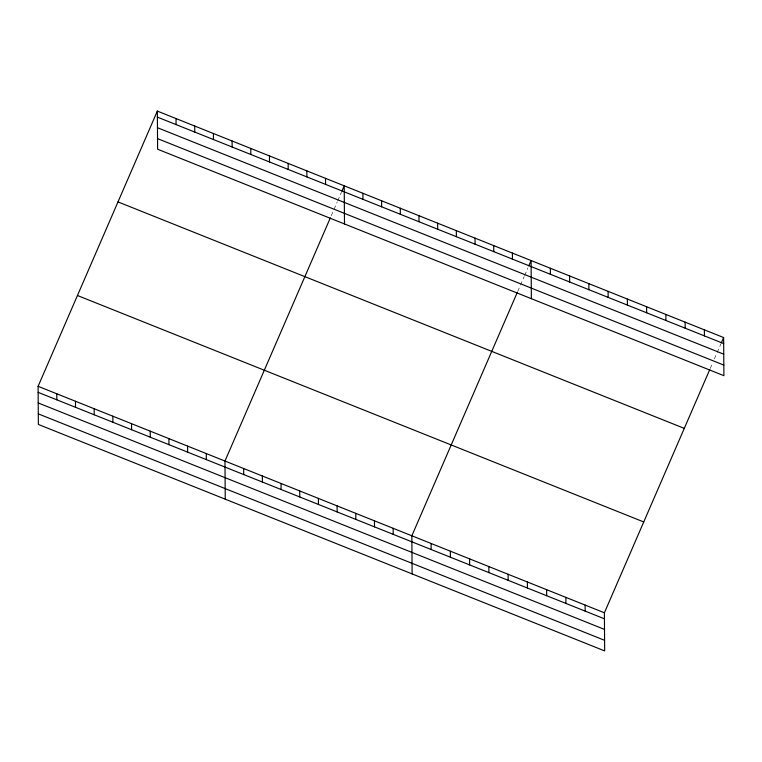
<?xml version="1.0" encoding="UTF-8"?>
<svg xmlns="http://www.w3.org/2000/svg" width="762" height="762" viewBox="0 0 762 762"><rect width="100%" height="100%" fill="white"/><g stroke="black" fill="none" stroke-linecap="round" stroke-linejoin="round"><path stroke-width="0.57" stroke-dasharray="3.81 2.86" d="M331.26 215.741L333.575 210.398M334.042 209.331L337.28 201.844M337.737 200.777L341.443 192.234M517.674 291.541L519.989 286.198M520.446 285.131L524.151 276.577M524.618 275.511L527.856 268.034M710.213 368.541L712.527 363.198M714.375 358.921L716.69 353.578M717.156 352.511L720.852 343.957"/><path stroke-width="1.14" d="M709.746 369.608L604.39 612.781L604.657 650.91L38.367 424.453L38.1 386.315L157.343 111.09L723.633 337.547L723.9 375.685L157.61 149.219L157.343 111.09M330.337 217.875L224.971 461.048L225.238 499.186M341.909 191.157L344.224 185.823L344.491 223.952M517.207 292.608L411.851 535.781L412.118 573.919M528.78 265.89L531.095 260.556L531.362 298.685M721.319 342.89L723.633 337.547M157.391 117.119L723.671 343.586M157.467 127.711L723.748 354.178M157.543 138.627L723.824 365.093M117.996 201.911L684.286 428.377M77.448 295.494L643.738 521.951M38.1 386.315L604.39 612.781M38.138 392.354L604.428 618.82M38.214 402.946L604.504 629.412M38.291 413.861L604.58 640.318M704.383 329.851L704.421 335.89M685.124 322.155L685.171 328.184M665.874 314.449L665.912 320.488M646.614 306.753L646.662 312.791M627.364 299.047L627.412 305.086M608.114 291.351L608.152 297.39M588.855 283.655L588.902 289.693M585.13 605.085L585.178 611.114M569.605 275.949L569.643 281.988M565.88 597.379L565.918 603.418M550.354 268.253L550.393 274.291M546.621 589.683L546.668 595.722M527.371 581.977L527.409 588.016M512.407 253.079L512.455 259.118M508.121 574.281L508.159 580.32M493.719 245.602L493.766 251.641M488.861 566.585L488.909 572.624M475.031 238.135L475.078 244.173M469.611 558.879L469.649 564.918M456.343 230.657L456.39 236.696M450.352 551.183L450.399 557.222M437.655 223.19L437.702 229.219M431.102 543.487L431.149 549.516M418.976 215.713L419.014 221.752M400.288 208.236L400.326 214.274M393.163 528.314L393.202 534.343M381.6 200.768L381.638 206.807M374.475 520.837L374.513 526.875M362.912 193.291L362.95 199.33M355.787 513.359L355.825 519.398M337.099 505.892L337.137 511.931M325.536 178.346L325.574 184.385M318.411 498.415L318.449 504.454M306.848 170.869L306.886 176.908M299.723 490.947L299.771 496.976M288.16 163.401L288.198 169.44M281.035 483.47L281.083 489.509M269.472 155.924L269.51 161.963M262.347 475.993L262.395 482.032M250.784 148.457L250.831 154.486M243.659 468.525L243.707 474.564M232.096 140.98L232.143 147.018M213.408 133.502L213.455 139.541M206.283 453.58L206.331 459.61M194.72 126.035L194.767 132.074M187.595 446.103L187.643 452.142M176.032 118.558L176.079 124.597M168.916 438.626L168.954 444.665M150.228 431.159L150.266 437.197M131.54 423.682L131.578 429.72M112.852 416.214L112.89 422.243M94.164 408.737L94.202 414.776M75.476 401.26L75.514 407.299M56.788 393.792L56.826 399.831"/></g></svg>
